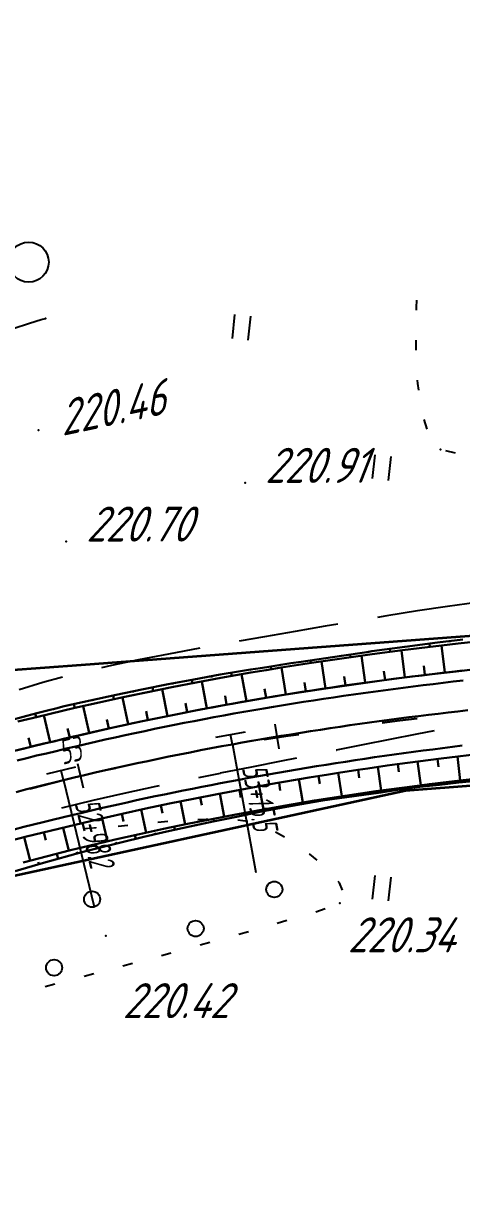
# Model space of a CAD drawing. Header units: millimetres. Extents: x -698 to 8131, y -704 to 4503.
# Drawn here: x 4109.1 to 4152.8, y 2520.6 to 2638.3 of the extents above; entities that cross this region are included whole.
import ezdxf

# ---------------------------------------------------------------- set-up
doc = ezdxf.new("R2010")
doc.units = ezdxf.units.MM
doc.linetypes.add('CONTI', pattern=[0])
doc.linetypes.add('STROT', pattern=[1.7, 0.5, -1.2])
for name, color, linetype, lineweight in [('10', 1, 'Continuous', 35), ('КОПИЯ_ОСЬ_13_ОТКОСЫ', 7, 'Continuous', 30), ('ОСЬ_ВЕРХ_ПОКРЫТИЯ_ГРАНИЦЫ_ПОЛОС', 7, 'Continuous', 30), ('ОСЬ_ВЕРХ_ПОКРЫТИЯ_ОСЬ', 1, 'Continuous', 30)]:
    doc.layers.add(name, color=color, linetype=linetype, lineweight=lineweight)
for name, color, linetype in [('PI_OTDEFAULT', 172, 'CONTI'), ('PI_TTDEFAULT', 5, 'CONTI'), ('SIT_LDEFAULT', 7, 'CONTI'), ('ZAPSKDEFAULT', 7, 'CONTI'), ('ОСЬ_ВЕРХ_ПОКРЫТИЯ_ПИКЕТЫ', 1, 'Continuous'), ('ОСЬ_ВЕРХ_ПОКРЫТИЯ_РАЗБИВКА_КРИВ', 1, 'Continuous'), ('разметка', 7, 'Continuous')]:
    doc.layers.add(name, color=color, linetype=linetype)
doc.layers.add('видовое окно', color=132, linetype='CONTI', plot=False)
doc.styles.add('eskd', font='isocpeui.ttf', dxfattribs={"width": 1.2})
doc.styles.get("Standard").update_dxf_attribs({"font": 'isocpeui.ttf'})

# ---------------------------------------------------------------- blocks, each defined once
blk = doc.blocks.new('BL_2011')
at = {"color": 0}
for p, q in [((0, 0), (0, 2.4)), ((1.6, 0), (1.6, 2.4))]:
    blk.add_line(p, q, dxfattribs=at)
blk = doc.blocks.new('BL_2002')
at = {"color": 0}
blk.add_circle((0, 0), 0.8, dxfattribs=at)
blk = doc.blocks.new('BL_2004')
at = {"color": 0}
blk.add_circle((0, 0), 2, dxfattribs=at)
blk = doc.blocks.new('*U48')
at = {"layer": 'КОПИЯ_ОСЬ_13_ОТКОСЫ'}
for points in [[(129.7, 33.21), (131.68, 33.7), (135.39, 34.57), (137.8, 35.12), (140.22, 35.65), (142.64, 36.16), (145.07, 36.65), (147.5, 37.12), (149.94, 37.57), (151.45, 37.84), (152.96, 38.1), (154.47, 38.36), (155.98, 38.6), (159, 39.07), (162.03, 39.52), (165.06, 39.94), (168.09, 40.33), (173.64, 41), (178.94, 41.56)], [(128.63, 33.26), (130.6, 33.8), (131.59, 34.07), (132.64, 34.32), (133.48, 34.53), (134.33, 34.74), (136.91, 35.33), (139.49, 35.89), (142.08, 36.42), (144.68, 36.94), (147.27, 37.43), (149.88, 37.9), (151.9, 38.24), (152.9, 38.4), (153.91, 38.56), (154.93, 38.72), (155.93, 38.88), (156.94, 39.03), (157.96, 39.18), (161.99, 39.79), (164.52, 40.16), (165.02, 40.23), (168.3, 40.68), (171.58, 41.1), (174.11, 41.4)], [(172.76, 41.24), (172.77, 41.13)], [(164.83, 40.2), (164.84, 40.11)], [(166.81, 40.48), (166.85, 40.17)], [(168.79, 40.74), (168.8, 40.64)], [(170.77, 41), (170.82, 40.66)], [(156.91, 39.03), (156.93, 38.93)], [(158.89, 39.32), (158.93, 39.06)], [(160.87, 39.62), (160.88, 39.54)], [(162.85, 39.92), (162.89, 39.64)], [(149.01, 37.75), (149.03, 37.63)], [(150.99, 38.09), (151.04, 37.77)], [(152.96, 38.41), (152.98, 38.31)], [(154.94, 38.72), (154.98, 38.44)], [(143.12, 36.63), (143.19, 36.27)], [(145.08, 37.02), (145.1, 36.9)], [(147.05, 37.39), (147.11, 37.05)], [(137.25, 35.4), (137.28, 35.27)], [(139.2, 35.82), (139.28, 35.45)], [(141.16, 36.23), (141.18, 36.11)], [(133.35, 34.5), (133.38, 34.38)], [(135.29, 34.96), (135.38, 34.57)], [(131.41, 34.02), (131.51, 33.65)]]:
    blk.add_lwpolyline(points, dxfattribs=at)

msp = doc.modelspace()

# ---------------------------------------------------------------- linework, layer by layer
at = {"layer": '10'}
for points in [[(4100.3, 2573.16), (4114.84, 2574.25), (4137.51, 2575.95), (4208.04, 2581.2)], [(4190.65, 2564.99), (4147.2, 2561.67), (4102.23, 2551.87), (4062.48, 2538.24), (4021.89, 2523.35), (4003.54, 2517.54), (3977.37, 2512.34), (3954.52, 2511.27), (3935.6, 2512.54), (3888.7, 2518.36), (3823.18, 2532.27), (3780.85, 2539.2), (3742.66, 2545.46), (3674.27, 2552.24)]]:
    msp.add_lwpolyline(points, dxfattribs=at)
at = {"layer": 'PI_TTDEFAULT', "color": 5}
for p in [(4110.6, 2597.68, 220.46), (4150.71, 2595.74, 220.58), (4131.21, 2592.41, 220.91), (4113.34, 2586.55, 220.69), (4140.65, 2550.44, 220.34), (4117.29, 2547.17, 220.42)]:
    msp.add_point(p, dxfattribs=at)
at = {"layer": 'SIT_LDEFAULT', "color": 7}
for p, q in [((4148.29, 2609.93), (4148.28, 2609.66)), ((4148.32, 2610.66), (4148.29, 2609.93)), ((4109.69, 2608.37), (4110.84, 2608.71)), ((4110.84, 2608.71), (4111.28, 2608.83)), ((4108.07, 2607.83), (4109.69, 2608.37)), ((4148.24, 2606.66), (4148.24, 2605.66)), ((4148.38, 2602.66), (4148.4, 2602.32)), ((4148.41, 2602.32), (4148.5, 2601.67)), ((4149.04, 2598.73), (4149.34, 2597.78)), ((4151.2, 2595.63), (4152.18, 2595.42)), ((4154.31, 2580.47), (4151.42, 2580.07)), ((4145.36, 2579.14), (4144.42, 2578.98)), ((4148.42, 2579.62), (4145.36, 2579.13)), ((4151.42, 2580.07), (4148.42, 2579.62)), ((4139.21, 2578.1), (4136.21, 2577.58)), ((4140.47, 2578.31), (4139.21, 2578.1)), ((4133.15, 2577.05), (4130.62, 2576.6)), ((4136.21, 2577.58), (4133.15, 2577.05)), ((4126.69, 2575.9), (4123.55, 2575.31)), ((4120.57, 2574.73), (4117.87, 2574.17)), ((4123.55, 2575.31), (4120.57, 2574.73)), ((4117.87, 2574.17), (4116.88, 2573.95)), ((4111.01, 2572.46), (4108.64, 2571.75)), ((4112.99, 2573.02), (4111.01, 2572.47)), ((4145.69, 2566.82), (4148.38, 2567.34)), ((4148.38, 2567.35), (4150.11, 2567.67)), ((4140.32, 2565.74), (4143, 2566.29)), ((4143, 2566.28), (4145.69, 2566.82)), ((4134.83, 2564.65), (4136.38, 2564.96)), ((4140.3, 2565.73), (4140.32, 2565.73)), ((4128.75, 2563.45), (4131.86, 2564.07)), ((4131.86, 2564.06), (4134.83, 2564.65)), ((4126.58, 2562.99), (4128.75, 2563.43)), ((4116.03, 2560.71), (4119.15, 2561.42)), ((4119.15, 2561.42), (4122.34, 2562.12)), ((4122.34, 2562.12), (4122.66, 2562.19)), ((4112.91, 2559.96), (4116.03, 2560.71)), ((4119.51, 2558.2), (4118.52, 2558.09)), ((4123.49, 2558.58), (4122.49, 2558.5)), ((4127.33, 2558.8), (4126.48, 2558.76)), ((4127.48, 2558.8), (4127.33, 2558.8)), ((4131.47, 2558.58), (4130.48, 2558.72)), ((4135.12, 2557.03), (4134.25, 2557.52)), ((4137.67, 2555.33), (4137.62, 2555.37)), ((4138.38, 2554.73), (4137.67, 2555.33)), ((4140.63, 2552.46), (4140.5, 2552.61)), ((4140.94, 2551.73), (4140.63, 2552.46)), ((4138.25, 2549.59), (4139.19, 2549.92)), ((4134.41, 2548.46), (4135.37, 2548.74)), ((4130.57, 2547.35), (4131.53, 2547.62)), ((4126.71, 2546.28), (4127.67, 2546.55)), ((4122.85, 2545.23), (4123.69, 2545.45)), ((4123.69, 2545.45), (4123.82, 2545.49)), ((4118.99, 2544.19), (4119.96, 2544.45)), ((4115.13, 2543.15), (4116.1, 2543.41)), ((4111.26, 2542.12), (4112.23, 2542.38))]:
    msp.add_line(p, q, dxfattribs=at)
at = {"layer": 'видовое окно', "color": 5}
msp.add_point((4111.28, 2608.83, 220.29), dxfattribs=at)
at = {"layer": 'КОПИЯ_ОСЬ_13_ОТКОСЫ'}
for points in [[(4108.53, 2568.57), (4110.51, 2569.05), (4114.22, 2569.93), (4116.63, 2570.48), (4119.05, 2571.01), (4121.48, 2571.52), (4123.9, 2572.01), (4126.33, 2572.48), (4128.77, 2572.93), (4130.28, 2573.2), (4131.79, 2573.46), (4133.3, 2573.71), (4134.81, 2573.96), (4137.84, 2574.43), (4140.86, 2574.88), (4143.89, 2575.3), (4146.92, 2575.69), (4152.48, 2576.36), (4157.78, 2576.92)], [(4147.16, 2572.98), (4146.81, 2575.68)], [(4151.13, 2573.46), (4150.81, 2576.16)], [(4139.23, 2571.88), (4138.83, 2574.58)], [(4143.19, 2572.46), (4142.82, 2575.15)], [(4107.24, 2565.41), (4111.17, 2566.38), (4113.05, 2566.83), (4115.68, 2567.45), (4118.32, 2568.04), (4120.96, 2568.61), (4123.61, 2569.15), (4126.26, 2569.68), (4128.92, 2570.17), (4131.58, 2570.65), (4134.25, 2571.1), (4135.75, 2571.35), (4139.25, 2571.89), (4142.75, 2572.39), (4146.01, 2572.83), (4149.27, 2573.24), (4152.28, 2573.59), (4155.29, 2573.93)], [(4131.33, 2570.61), (4130.86, 2573.3)], [(4135.28, 2571.27), (4134.84, 2573.96)], [(4145.17, 2572.72), (4145.05, 2573.62)], [(4149.14, 2573.23), (4149.03, 2574.13)], [(4127.4, 2569.89), (4126.89, 2572.59)], [(4137.26, 2571.58), (4137.12, 2572.48)], [(4141.21, 2572.18), (4141.08, 2573.07)], [(4119.55, 2568.31), (4118.97, 2570.99)], [(4123.47, 2569.12), (4122.93, 2571.82)], [(4129.36, 2570.26), (4129.2, 2571.15)], [(4133.3, 2570.95), (4133.15, 2571.84)], [(4115.65, 2567.44), (4115.03, 2570.12)], [(4125.43, 2569.51), (4125.26, 2570.41)], [(4111.76, 2566.52), (4111.12, 2569.2)], [(4117.6, 2567.88), (4117.4, 2568.77)], [(4121.51, 2568.72), (4121.32, 2569.62)], [(4113.7, 2566.99), (4113.49, 2567.88)], [(4109.81, 2566.05), (4109.59, 2566.94)], [(4106.29, 2556.29), (4109.39, 2557.09), (4114.23, 2558.27), (4116.59, 2558.83), (4118.94, 2559.37), (4121.31, 2559.89), (4123.67, 2560.39), (4126.05, 2560.87), (4128.42, 2561.33), (4131.77, 2561.96), (4133.71, 2562.31), (4134.68, 2562.48), (4136.62, 2562.82), (4137.59, 2562.98), (4139.54, 2563.3), (4140.51, 2563.45), (4142.46, 2563.75), (4143.44, 2563.89), (4145.39, 2564.18), (4146.37, 2564.31), (4150.78, 2564.9), (4155.2, 2565.43)], [(4152.39, 2565.1), (4152.68, 2562.7)], [(4144.46, 2564.04), (4144.8, 2561.68)], [(4146.44, 2564.32), (4146.55, 2563.54)], [(4148.42, 2564.59), (4148.74, 2562.22)], [(4150.4, 2564.85), (4150.51, 2564.06)], [(4108.26, 2553.64), (4111.08, 2554.46), (4114.9, 2555.52), (4115.7, 2555.73), (4116.5, 2555.95), (4118.79, 2556.51), (4121.09, 2557.06), (4123.4, 2557.59), (4125.7, 2558.11), (4128.01, 2558.6), (4130.33, 2559.07), (4132.69, 2559.55), (4135.33, 2560.05), (4137.98, 2560.54), (4138.94, 2560.69), (4143.8, 2561.36), (4144.77, 2561.49), (4146.22, 2561.71), (4147.68, 2561.92), (4148.65, 2562.05), (4150.6, 2562.27), (4152.55, 2562.48), (4156.46, 2562.87)], [(4109.05, 2554.51), (4113.79, 2555.72), (4115.6, 2556.16), (4118.25, 2556.79), (4120.65, 2557.33), (4123.05, 2557.85), (4125.46, 2558.35), (4127.87, 2558.84), (4130.29, 2559.3), (4132.66, 2559.74), (4133.62, 2559.91), (4135.07, 2560.16), (4138.12, 2560.68), (4141.19, 2561.16), (4144.26, 2561.61), (4148.14, 2562.14), (4149.6, 2562.33), (4151.55, 2562.57), (4156.44, 2563.13)], [(4109.05, 2554.51), (4113.79, 2555.72), (4115.6, 2556.16), (4118.25, 2556.79), (4120.65, 2557.33), (4123.05, 2557.85), (4125.46, 2558.35), (4127.87, 2558.84), (4130.29, 2559.3), (4132.66, 2559.74), (4133.62, 2559.91), (4135.07, 2560.16), (4138.12, 2560.68), (4141.19, 2561.16), (4144.26, 2561.61), (4148.14, 2562.14), (4149.6, 2562.33), (4151.55, 2562.57), (4156.44, 2563.13)], [(4136.56, 2562.81), (4136.96, 2560.48)], [(4138.53, 2563.13), (4138.65, 2562.36)], [(4140.5, 2563.45), (4140.87, 2561.11)], [(4142.48, 2563.75), (4142.6, 2562.97)], [(4151.78, 2562.4), (4151.76, 2562.59)], [(4130.65, 2561.75), (4130.79, 2560.98)], [(4132.62, 2562.11), (4133.04, 2559.8)], [(4134.59, 2562.47), (4134.72, 2561.7)], [(4143.85, 2561.36), (4143.83, 2561.55)], [(4145.83, 2561.65), (4145.82, 2561.71)], [(4147.81, 2561.94), (4147.79, 2562.09)], [(4149.8, 2562.18), (4149.79, 2562.23)], [(4124.76, 2560.61), (4125.23, 2558.31)], [(4126.72, 2561), (4126.87, 2560.23)], [(4128.68, 2561.38), (4129.12, 2559.08)], [(4135.94, 2560.17), (4135.92, 2560.31)], [(4137.91, 2560.53), (4137.9, 2560.57)], [(4139.89, 2560.82), (4139.87, 2560.95)], [(4141.87, 2561.09), (4141.86, 2561.14)], [(4118.89, 2559.36), (4119.06, 2558.59)], [(4120.84, 2559.79), (4121.34, 2557.48)], [(4122.8, 2560.21), (4122.96, 2559.44)], [(4130.05, 2559.02), (4130.04, 2559.1)], [(4132.02, 2559.41), (4131.98, 2559.61)], [(4133.98, 2559.8), (4133.97, 2559.86)], [(4113.05, 2557.98), (4113.61, 2555.68)], [(4114.99, 2558.45), (4115.18, 2557.68)], [(4116.94, 2558.91), (4117.47, 2556.6)], [(4124.18, 2557.77), (4124.12, 2558.08)], [(4126.14, 2558.2), (4126.12, 2558.3)], [(4128.09, 2558.62), (4128.04, 2558.87)], [(4109.16, 2557.03), (4109.76, 2554.69)], [(4111.11, 2557.51), (4111.3, 2556.72)], [(4120.29, 2556.87), (4120.2, 2557.23)], [(4122.23, 2557.33), (4122.21, 2557.45)], [(4114.47, 2555.4), (4114.42, 2555.57)], [(4116.4, 2555.92), (4116.29, 2556.33)], [(4118.34, 2556.4), (4118.31, 2556.54)], [(4110.62, 2554.32), (4110.56, 2554.52)], [(4112.54, 2554.86), (4112.4, 2555.37)]]:
    msp.add_lwpolyline(points, dxfattribs=at)
at = {"layer": 'ОСЬ_ВЕРХ_ПОКРЫТИЯ_ГРАНИЦЫ_ПОЛОС', "linetype": 'Continuous'}
for points in [[(4108.2, 2565.65), (4109.18, 2565.9), (4110.15, 2566.14), (4111.13, 2566.37), (4112.11, 2566.6), (4113.09, 2566.84), (4114.08, 2567.07), (4115.06, 2567.3), (4116.05, 2567.53), (4117.03, 2567.75), (4118.02, 2567.97), (4119.01, 2568.19), (4119.99, 2568.4), (4120.98, 2568.61), (4121.97, 2568.82), (4122.96, 2569.02), (4123.95, 2569.22), (4124.94, 2569.42), (4125.93, 2569.61), (4126.93, 2569.8), (4127.92, 2569.99), (4128.91, 2570.17), (4129.91, 2570.35), (4130.9, 2570.53), (4131.9, 2570.7), (4132.89, 2570.88), (4133.89, 2571.04), (4134.88, 2571.21), (4135.88, 2571.37), (4136.88, 2571.53), (4137.87, 2571.68), (4138.87, 2571.83), (4139.87, 2571.98), (4140.87, 2572.13), (4141.87, 2572.27), (4142.86, 2572.41), (4143.86, 2572.55), (4144.86, 2572.68), (4145.86, 2572.81), (4146.86, 2572.94), (4147.86, 2573.07), (4148.86, 2573.19), (4149.86, 2573.31), (4150.86, 2573.43), (4151.86, 2573.55), (4152.86, 2573.66)], [(4152.97, 2572.67), (4151.98, 2572.56), (4150.98, 2572.44), (4149.98, 2572.32), (4148.98, 2572.2), (4147.99, 2572.08), (4146.99, 2571.95), (4145.99, 2571.82), (4144.99, 2571.69), (4144, 2571.56), (4143, 2571.42), (4142.01, 2571.28), (4141.01, 2571.14), (4140.02, 2570.99), (4139.02, 2570.84), (4138.03, 2570.69), (4137.03, 2570.54), (4136.04, 2570.38), (4135.04, 2570.22), (4134.05, 2570.06), (4133.06, 2569.89), (4132.07, 2569.72), (4131.07, 2569.55), (4130.08, 2569.37), (4129.09, 2569.19), (4128.1, 2569.01), (4127.11, 2568.82), (4126.12, 2568.63), (4125.13, 2568.44), (4124.15, 2568.24), (4123.16, 2568.04), (4122.17, 2567.84), (4121.19, 2567.63), (4120.2, 2567.42), (4119.22, 2567.21), (4118.23, 2567), (4117.25, 2566.78), (4116.27, 2566.55), (4115.29, 2566.33), (4114.31, 2566.1), (4113.33, 2565.87), (4112.35, 2565.63), (4111.37, 2565.4), (4110.39, 2565.17), (4109.42, 2564.93), (4108.45, 2564.69)], [(4152.87, 2566.17), (4151.9, 2566.05), (4150.92, 2565.93), (4149.95, 2565.8), (4148.98, 2565.68), (4148.01, 2565.55), (4147.04, 2565.42), (4146.07, 2565.28), (4145.1, 2565.15), (4144.13, 2565.01), (4143.16, 2564.86), (4142.19, 2564.72), (4141.22, 2564.57), (4140.26, 2564.42), (4139.29, 2564.27), (4138.32, 2564.11), (4137.36, 2563.95), (4136.39, 2563.79), (4135.43, 2563.63), (4134.47, 2563.46), (4133.5, 2563.29), (4132.54, 2563.12), (4131.58, 2562.94), (4130.62, 2562.76), (4129.69, 2562.59), (4128.75, 2562.41), (4127.82, 2562.24), (4126.89, 2562.06), (4125.96, 2561.87), (4125.02, 2561.69), (4124.09, 2561.5), (4123.16, 2561.3), (4122.23, 2561.11), (4121.31, 2560.91), (4120.38, 2560.71), (4119.45, 2560.51), (4118.52, 2560.3), (4117.6, 2560.09), (4116.67, 2559.88), (4115.75, 2559.66), (4114.82, 2559.44), (4113.9, 2559.22), (4112.95, 2558.99), (4111.99, 2558.76), (4111.04, 2558.53), (4110.08, 2558.29), (4109.13, 2558.05), (4108.17, 2557.81)]]:
    msp.add_lwpolyline(points, dxfattribs=at)
at = {"layer": 'ОСЬ_ВЕРХ_ПОКРЫТИЯ_ОСЬ'}
msp.add_lwpolyline([(4108.34, 2561.54), (4109.29, 2561.78), (4110.24, 2562.02), (4111.19, 2562.26), (4112.14, 2562.49), (4113.09, 2562.73), (4113.09, 2562.73, -0.014356), (4129.94, 2566.3), (4129.94, 2566.3), (4130.92, 2566.47), (4131.89, 2566.64), (4132.86, 2566.81), (4133.84, 2566.98), (4134.81, 2567.14), (4135.79, 2567.3), (4136.77, 2567.46), (4137.74, 2567.61), (4138.72, 2567.76), (4139.7, 2567.91), (4140.68, 2568.06), (4141.66, 2568.2), (4142.64, 2568.34), (4143.62, 2568.48), (4144.59, 2568.61), (4145.58, 2568.74), (4146.56, 2568.87), (4147.54, 2569), (4148.52, 2569.12), (4149.5, 2569.24), (4150.48, 2569.36), (4151.46, 2569.48), (4152.45, 2569.59), (4153.43, 2569.7)], format="xyb", dxfattribs=at)
at = {"layer": 'ОСЬ_ВЕРХ_ПОКРЫТИЯ_ПИКЕТЫ'}
for p, q in [((4134.61, 2565.84), (4134.2, 2568.31)), ((4115.09, 2561.92), (4114.52, 2564.35)), ((4115.09, 2561.92), (4114.52, 2564.35))]:
    msp.add_line(p, q, dxfattribs=at)
at = {"layer": 'ОСЬ_ВЕРХ_ПОКРЫТИЯ_РАЗБИВКА_КРИВ'}
for p, q in [((4128.29, 2567.01), (4131.24, 2567.55)), ((4129.94, 2566.3), (4129.76, 2567.28)), ((4129.94, 2566.3), (4132.27, 2553.51)), ((4111.4, 2563.35), (4114.32, 2564.05)), ((4113.09, 2562.73), (4112.86, 2563.7)), ((4113.09, 2562.73), (4116.15, 2550.09))]:
    msp.add_line(p, q, dxfattribs=at)
at = {"layer": 'разметка', "linetype": 'STROT', "lineweight": 30, "ltscale": 7}
msp.add_lwpolyline([(3406.7, 2578.04), (3537.78, 2572.67, -0.036618), (3842.96, 2537.69, 0.03316), (3928.35, 2525.12, 0.072993), (4015.11, 2533.1, 0.020856), (4064.1, 2547.91, -0.020825), (4113.09, 2562.73, -0.014356), (4129.94, 2566.3, -0.037499), (4219.57, 2573.48), (4284.76, 2575.44, 0.062532), (4334.3, 2581.08, 0.116616), (4374.42, 2603.64, 0.062555), (4404.98, 2643.04, -0.012407), (4435.1, 2687.85, -0.012892), (4450.75, 2708.34, -0.000817), (4471.66, 2733.24, 0.01158), (4492.03, 2758.57, 0.05392), (4507.5, 2786.87, 0.05392)], format="xyb", dxfattribs=at)

# ---------------------------------------------------------------- block references
at = {"layer": 'ZAPSKDEFAULT', "color": 7, "rotation": 354.0000000000001}
for name, p in [('BL_2004', (4109.6, 2614.45)), ('BL_2011', (4129.93, 2606.83)), ('BL_2011', (4143.93, 2592.83)), ('BL_2011', (4143.93, 2550.83)), ('BL_2002', (4134.12, 2551.81)), ('BL_2002', (4115.93, 2550.83)), ('BL_2002', (4126.27, 2547.91)), ('BL_2002', (4112.14, 2544))]:
    msp.add_blockref(name, p, dxfattribs=at)
at = {"layer": 'КОПИЯ_ОСЬ_13_ОТКОСЫ'}
msp.add_blockref('*U48', (3978.83, 2535.36), dxfattribs=at)

# ---------------------------------------------------------------- texts
at = {"layer": 'PI_OTDEFAULT', "color": 172, "style": 'eskd', "oblique": 10, "width": 0.8}
msp.add_text('220.46', height=3.5, rotation=12, dxfattribs=at).set_placement((4112.95, 2597.09))
for s, p in [('220.91', (4133.2, 2592.41)), ('220.70', (4115.34, 2586.55)), ('220.34', (4141.44, 2545.53)), ('220.42', (4118.98, 2538.96))]:
    msp.add_text(s, height=3.5, dxfattribs=at).set_placement(p)
at = {"layer": 'ОСЬ_ВЕРХ_ПОКРЫТИЯ_ПИКЕТЫ', "width": 0.6}
msp.add_text('53', height=2.5, rotation=13.2693, dxfattribs=at).set_placement((4113, 2564.25))
at = {"layer": 'ОСЬ_ВЕРХ_ПОКРЫТИЯ_РАЗБИВКА_КРИВ', "width": 0.6}
for s, rotation, p in [('53+15.5', 280.3154, (4130.88, 2563.93)), ('52+98.2', 283.6053, (4114.17, 2560.41))]:
    msp.add_text(s, height=2.5, rotation=rotation, dxfattribs=at).set_placement(p)

doc.saveas('drawing.dxf')
